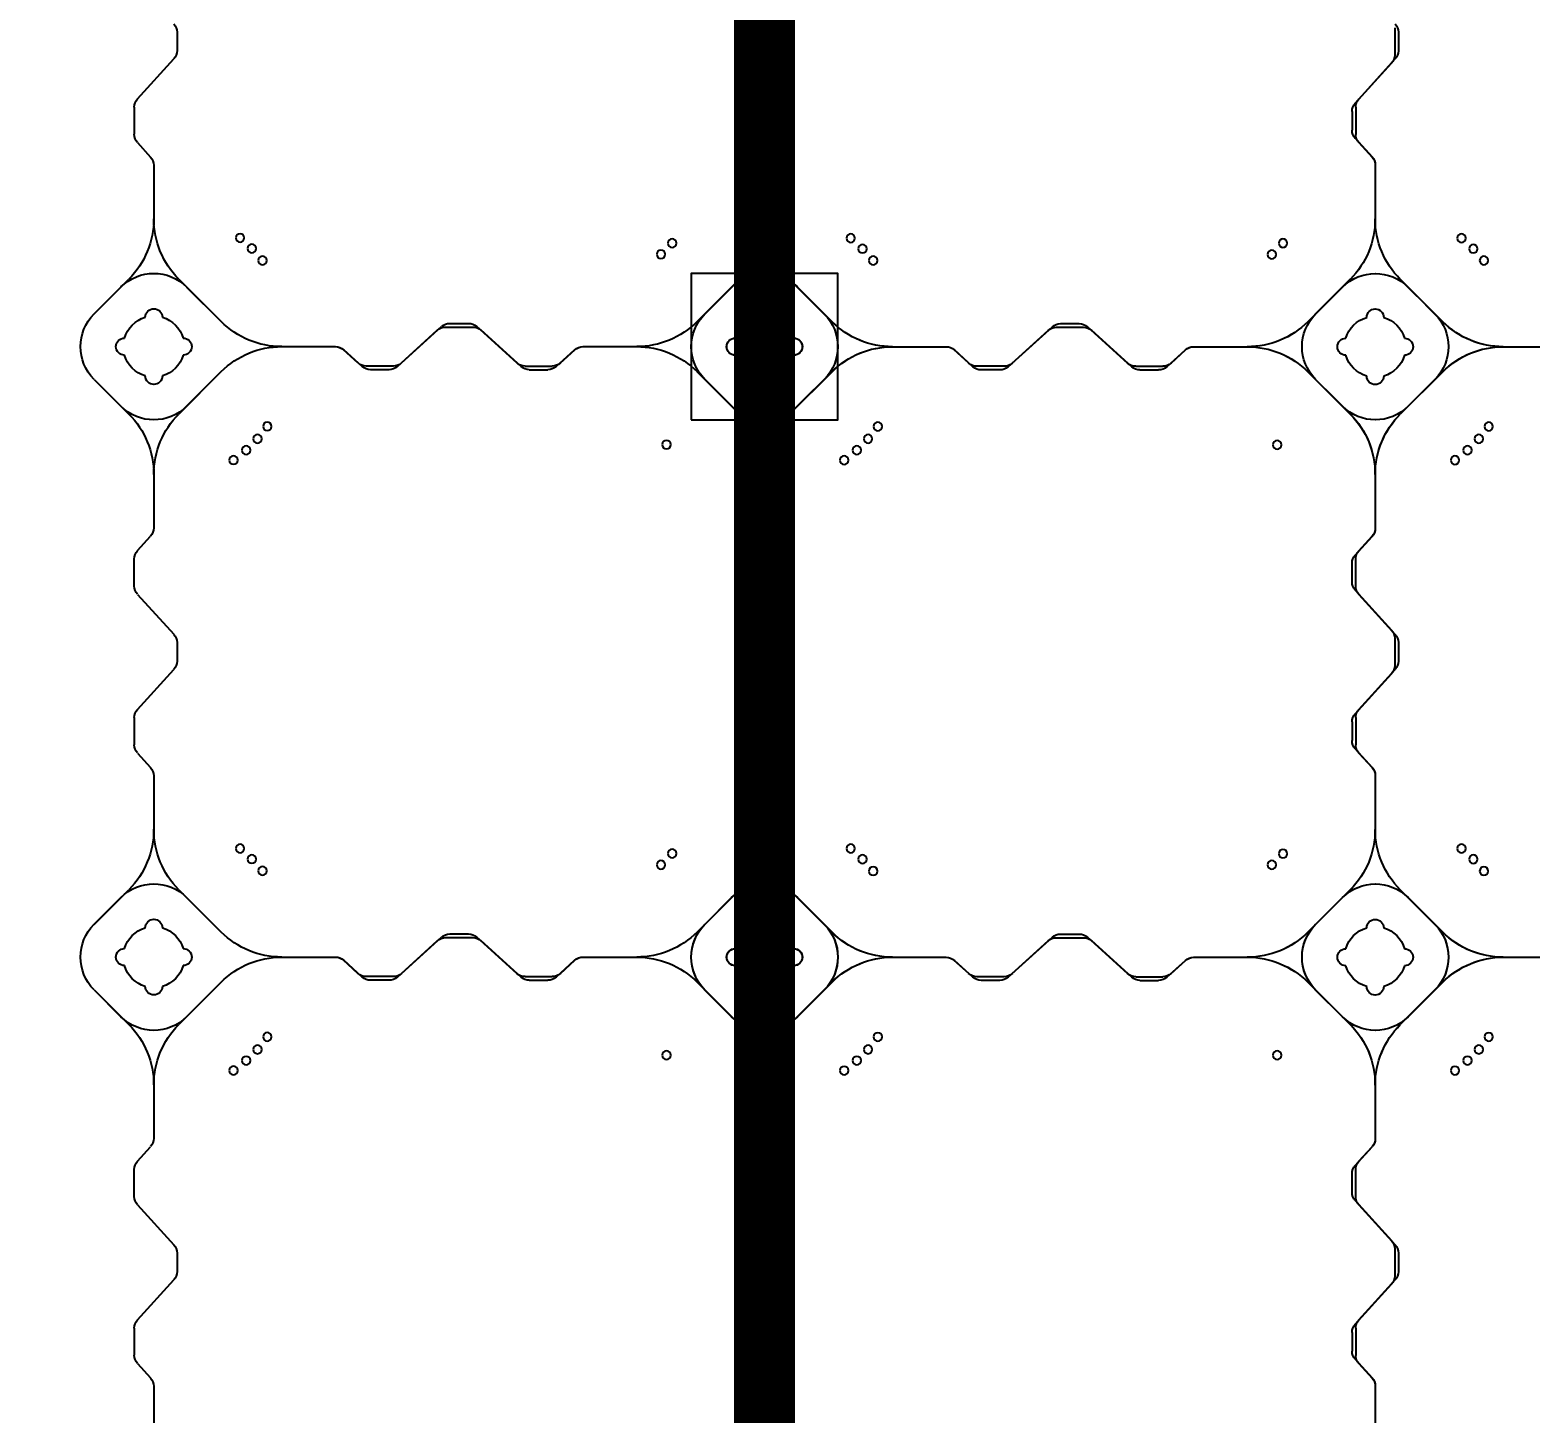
# Model space of a CAD drawing. Header units: millimetres. Extents: x -1612139 to -1260738, y 1141106 to 1536160.
# Drawn here: x -1313620 to -1312392, y 1261438 to 1262571 of the extents above; entities that cross this region are included whole.
import ezdxf

# ---------------------------------------------------------------- set-up
doc = ezdxf.new("R2010")
doc.units = ezdxf.units.MM
doc.header["$LTSCALE"] = 10
doc.layers.get('0').update_dxf_attribs({"linetype": 'CONTINUOUS'})
doc.layers.get('DEFPOINTS').update_dxf_attribs({"linetype": 'CONTINUOUS'})
doc.layers.add('W-FLOAT_BOWL浮筒', color=253, linetype='CONTINUOUS')
doc.styles.add('STANDARD_T3', font='simplex.shx', dxfattribs={"width": 0.7, "bigfont": 'gbcbig.shx'})
doc.dimstyles.new('W&&200', dxfattribs={"dimtxt": 700, "dimasz": 200, "dimexe": 500, "dimexo": 600, "dimgap": 200, "dimtad": 1, "dimdec": 0, "dimzin": 0, "dimdsep": 46, "dimtxsty": 'STANDARD_T3', "dimcen": 0.09, "dimclrd": 1, "dimclre": 1, "dimclrt": 7, "dimazin": 2, "dimtfac": 1, "dimtdec": 0, "dimtix": 1, "dimtmove": 2, "dimatfit": 3, "dimfxl": 100, "dimtolj": 1, "dimtzin": 0, "dimarcsym": 0})

# ---------------------------------------------------------------- blocks, each defined once
blk = doc.blocks.new('蓝色')
at = {"layer": 'W-FLOAT_BOWL浮筒', "color": 5}
for p, q in [((20006.3, -5648.4), (20006.3, -5604.2)), ((20006.3, -5648.2), (20006.3, -5604.2)), ((20506.3, -5648.4), (20506.3, -5604.2)), ((20506.3, -5648.2), (20506.3, -5604.2)), ((19989.9, -5670.3), (20003.7, -5655.1)), ((19992.9, -5666.8), (20003.7, -5654.9)), ((20489.9, -5670.3), (20503.7, -5655.1)), ((20492.9, -5666.8), (20503.7, -5654.9)), ((19987.3, -5692.3), (19987.3, -5677)), ((19990.3, -5695.8), (19990.3, -5673.5)), ((20487.3, -5692.3), (20487.3, -5677)), ((20490.3, -5695.8), (20490.3, -5673.5)), ((19989.9, -5699), (20019.7, -5731.8)), ((19992.9, -5702.5), (20022.7, -5735.3)), ((20489.9, -5699), (20519.7, -5731.8)), ((20492.9, -5702.5), (20522.7, -5735.3)), ((20022.3, -5760.8), (20022.3, -5738.5)), ((20025.3, -5757.3), (20025.3, -5742)), ((20522.3, -5760.8), (20522.3, -5738.5)), ((20525.3, -5757.3), (20525.3, -5742)), ((19989.9, -5800.3), (20019.7, -5767.5)), ((19992.9, -5796.8), (20022.7, -5764)), ((20489.9, -5800.3), (20519.7, -5767.5)), ((20492.9, -5796.8), (20522.7, -5764)), ((19987.3, -5807), (19987.3, -5822.3)), ((19990.3, -5803.5), (19990.3, -5825.8)), ((20487.3, -5807), (20487.3, -5822.3)), ((20490.3, -5803.5), (20490.3, -5825.8)), ((19989.9, -5829), (20003.7, -5844.2)), ((19992.9, -5832.5), (20003.7, -5844.4)), ((20489.9, -5829), (20503.7, -5844.2)), ((20492.9, -5832.5), (20503.7, -5844.4)), ((20006.3, -5894.9), (20006.3, -5850.9)), ((20006.3, -5894.9), (20006.3, -5851.1)), ((20506.3, -5894.9), (20506.3, -5850.9)), ((20506.3, -5894.9), (20506.3, -5851.1)), ((19951.1, -5979.1), (19985.8, -5944.4)), ((19979.5, -5950.8), (19951.2, -5979.1)), ((19957.5, -5972.8), (19985.8, -5944.5)), ((19957.5, -5972.7), (19979.4, -5950.8)), ((20061.6, -5979.1), (20026.8, -5944.4)), ((20055.2, -5972.8), (20026.8, -5944.5)), ((20033.2, -5950.8), (20055.2, -5972.7)), ((20033.2, -5950.8), (20061.5, -5979.1)), ((20451.1, -5979.1), (20485.8, -5944.4)), ((20479.5, -5950.8), (20451.2, -5979.1)), ((20457.5, -5972.8), (20485.8, -5944.5)), ((20457.5, -5972.7), (20479.4, -5950.8)), ((20561.6, -5979.1), (20526.8, -5944.4)), ((20555.2, -5972.8), (20526.8, -5944.5)), ((20533.2, -5950.8), (20555.2, -5972.7)), ((20533.2, -5950.8), (20561.5, -5979.1)), ((20173.5, -5986.2), (20161.6, -5997)), ((20177, -5983.2), (20161.8, -5997)), ((20202.5, -5983.6), (20180.2, -5983.6)), ((20199, -5980.6), (20183.7, -5980.6)), ((20205.7, -5983.2), (20238.5, -6013)), ((20209.2, -5986.2), (20242, -6016)), ((20303.5, -5986.2), (20270.7, -6016)), ((20307, -5983.2), (20274.2, -6013)), ((20310.2, -5983.6), (20332.5, -5983.6)), ((20313.7, -5980.6), (20329, -5980.6)), ((20335.7, -5983.2), (20350.9, -5997)), ((20339.2, -5986.2), (20351.1, -5997)), ((20110.9, -5999.6), (20155.1, -5999.6)), ((20110.9, -5999.6), (20154.9, -5999.6)), ((20357.6, -5999.6), (20401.6, -5999.6)), ((20357.8, -5999.6), (20401.6, -5999.6)), ((20610.9, -5999.6), (20655.1, -5999.6)), ((20610.9, -5999.6), (20654.9, -5999.6)), ((20245.2, -6015.6), (20267.5, -6015.6)), ((19985.8, -6054.9), (19951.1, -6020.1)), ((19979.5, -6048.4), (19951.2, -6020.1)), ((19979.4, -6048.4), (19957.5, -6026.5)), ((19957.5, -6026.5), (19985.8, -6054.8)), ((20026.8, -6054.9), (20061.6, -6020.1)), ((20055.2, -6026.5), (20026.8, -6054.8)), ((20033.2, -6048.4), (20061.5, -6020.1)), ((20055.2, -6026.5), (20033.2, -6048.4)), ((20248.7, -6018.6), (20264, -6018.6)), ((20485.8, -6054.9), (20451.1, -6020.1)), ((20479.5, -6048.4), (20451.2, -6020.1)), ((20479.4, -6048.4), (20457.5, -6026.5)), ((20457.5, -6026.5), (20485.8, -6054.8)), ((20526.8, -6054.9), (20561.6, -6020.1)), ((20555.2, -6026.5), (20526.8, -6054.8)), ((20533.2, -6048.4), (20561.5, -6020.1)), ((20555.2, -6026.5), (20533.2, -6048.4)), ((20006.3, -6148.4), (20006.3, -6104.2)), ((20006.3, -6148.2), (20006.3, -6104.2)), ((20506.3, -6148.4), (20506.3, -6104.2)), ((20506.3, -6148.2), (20506.3, -6104.2)), ((19989.9, -6170.3), (20003.7, -6155.1)), ((19992.9, -6166.8), (20003.7, -6154.9)), ((20489.9, -6170.3), (20503.7, -6155.1)), ((20492.9, -6166.8), (20503.7, -6154.9)), ((19990.3, -6195.8), (19990.3, -6173.5)), ((20490.3, -6195.8), (20490.3, -6173.5)), ((19987.3, -6192.3), (19987.3, -6177)), ((20487.3, -6192.3), (20487.3, -6177)), ((19989.9, -6199), (20019.7, -6231.8)), ((20489.9, -6199), (20519.7, -6231.8)), ((19992.9, -6202.5), (20022.7, -6235.3)), ((20492.9, -6202.5), (20522.7, -6235.3)), ((20022.3, -6260.8), (20022.3, -6238.5)), ((20025.3, -6257.3), (20025.3, -6242)), ((20522.3, -6260.8), (20522.3, -6238.5)), ((20525.3, -6257.3), (20525.3, -6242)), ((19989.9, -6300.3), (20019.7, -6267.5)), ((19992.9, -6296.8), (20022.7, -6264)), ((20489.9, -6300.3), (20519.7, -6267.5)), ((20492.9, -6296.8), (20522.7, -6264)), ((19987.3, -6307), (19987.3, -6322.3)), ((19990.3, -6303.5), (19990.3, -6325.8)), ((20487.3, -6307), (20487.3, -6322.3)), ((20490.3, -6303.5), (20490.3, -6325.8)), ((19989.9, -6329), (20003.7, -6344.2)), ((19992.9, -6332.5), (20003.7, -6344.4)), ((20489.9, -6329), (20503.7, -6344.2)), ((20492.9, -6332.5), (20503.7, -6344.4)), ((20006.3, -6394.9), (20006.3, -6350.9)), ((20006.3, -6394.9), (20006.3, -6351.1)), ((20506.3, -6394.9), (20506.3, -6350.9)), ((20506.3, -6394.9), (20506.3, -6351.1)), ((19951.1, -6479.1), (19985.8, -6444.4)), ((19957.5, -6472.8), (19985.8, -6444.5)), ((20061.6, -6479.1), (20026.8, -6444.4)), ((20055.2, -6472.8), (20026.8, -6444.5)), ((20451.1, -6479.1), (20485.8, -6444.4)), ((20457.5, -6472.8), (20485.8, -6444.5)), ((20561.6, -6479.1), (20526.8, -6444.4)), ((20555.2, -6472.8), (20526.8, -6444.5)), ((19979.5, -6450.8), (19951.2, -6479.1)), ((19957.5, -6472.7), (19979.4, -6450.8)), ((20033.2, -6450.8), (20055.2, -6472.7)), ((20033.2, -6450.8), (20061.5, -6479.1)), ((20479.5, -6450.8), (20451.2, -6479.1)), ((20457.5, -6472.7), (20479.4, -6450.8)), ((20533.2, -6450.8), (20555.2, -6472.7)), ((20533.2, -6450.8), (20561.5, -6479.1)), ((20177, -6483.2), (20161.8, -6497)), ((20202.5, -6483.6), (20180.2, -6483.6)), ((20199, -6480.6), (20183.7, -6480.6)), ((20205.7, -6483.2), (20238.5, -6513)), ((20307, -6483.2), (20274.2, -6513)), ((20310.2, -6483.6), (20332.5, -6483.6)), ((20313.7, -6480.6), (20329, -6480.6)), ((20335.7, -6483.2), (20350.9, -6497)), ((20173.5, -6486.2), (20161.6, -6497)), ((20209.2, -6486.2), (20242, -6516)), ((20303.5, -6486.2), (20270.7, -6516)), ((20339.2, -6486.2), (20351.1, -6497)), ((20110.9, -6499.6), (20155.1, -6499.6)), ((20110.9, -6499.6), (20154.9, -6499.6)), ((20357.6, -6499.6), (20401.6, -6499.6)), ((20357.8, -6499.6), (20401.6, -6499.6)), ((20610.9, -6499.6), (20655.1, -6499.6)), ((20610.9, -6499.6), (20654.9, -6499.6)), ((19985.8, -6554.9), (19951.1, -6520.1)), ((19979.5, -6548.4), (19951.2, -6520.1)), ((20026.8, -6554.9), (20061.6, -6520.1)), ((20033.2, -6548.4), (20061.5, -6520.1)), ((20245.2, -6515.6), (20267.5, -6515.6)), ((20248.7, -6518.6), (20264, -6518.6)), ((20485.8, -6554.9), (20451.1, -6520.1)), ((20479.5, -6548.4), (20451.2, -6520.1)), ((20526.8, -6554.9), (20561.6, -6520.1)), ((20533.2, -6548.4), (20561.5, -6520.1)), ((19979.4, -6548.4), (19957.5, -6526.5)), ((19957.5, -6526.5), (19985.8, -6554.8)), ((20055.2, -6526.5), (20026.8, -6554.8)), ((20055.2, -6526.5), (20033.2, -6548.4)), ((20479.4, -6548.4), (20457.5, -6526.5)), ((20457.5, -6526.5), (20485.8, -6554.8)), ((20555.2, -6526.5), (20526.8, -6554.8)), ((20555.2, -6526.5), (20533.2, -6548.4)), ((20006.3, -6648.4), (20006.3, -6604.2)), ((20006.3, -6648.2), (20006.3, -6604.2)), ((20506.3, -6648.4), (20506.3, -6604.2)), ((20506.3, -6648.2), (20506.3, -6604.2)), ((19989.9, -6670.3), (20003.7, -6655.1)), ((19992.9, -6666.8), (20003.7, -6654.9)), ((20489.9, -6670.3), (20503.7, -6655.1)), ((20492.9, -6666.8), (20503.7, -6654.9)), ((19987.3, -6692.3), (19987.3, -6677)), ((19990.3, -6695.8), (19990.3, -6673.5)), ((20487.3, -6692.3), (20487.3, -6677)), ((20490.3, -6695.8), (20490.3, -6673.5)), ((19989.9, -6699), (20019.7, -6731.8)), ((19992.9, -6702.5), (20022.7, -6735.3)), ((20489.9, -6699), (20519.7, -6731.8)), ((20492.9, -6702.5), (20522.7, -6735.3)), ((20022.3, -6760.8), (20022.3, -6738.5)), ((20522.3, -6760.8), (20522.3, -6738.5)), ((20025.3, -6757.3), (20025.3, -6742)), ((20525.3, -6757.3), (20525.3, -6742))]:
    blk.add_line(p, q, dxfattribs=at)
for centre in [(20071.6, -5906.7), (20571.6, -5906.7), (20081.9, -5914.9), (20426, -5919.3), (20581.9, -5914.9), (20091.1, -5924.1), (20099.2, -5934.3), (20591.1, -5924.1), (20599.2, -5934.3), (20086.6, -6079.9), (20095.3, -6070.2), (20421.6, -6075.2), (20586.6, -6079.9), (20595.3, -6070.2), (20076.9, -6088.6), (20430.8, -6084.4), (20576.9, -6088.6), (20071.6, -6406.7), (20571.6, -6406.7), (20081.9, -6414.9), (20091.1, -6424.1), (20426, -6419.3), (20581.9, -6414.9), (20591.1, -6424.1), (20099.2, -6434.3), (20599.2, -6434.3), (20095.3, -6570.2), (20595.3, -6570.2), (20086.6, -6579.9), (20421.6, -6575.2), (20430.8, -6584.4), (20586.6, -6579.9), (20076.9, -6588.6), (20576.9, -6588.6)]:
    blk.add_circle(centre, 3.5, dxfattribs=at)
for centre, radius, start, end in [((19996.3, -5648.2), 10, 317.7263, 0), ((19996.3, -5648.4), 10, 317.7263, 0), ((20496.3, -5648.2), 10, 317.7263, 0), ((20496.3, -5648.4), 10, 317.7263, 0), ((19997.3, -5677), 10, 137.7263, 180), ((20000.3, -5673.5), 10, 137.7263, 180), ((20497.3, -5677), 10, 137.7263, 180), ((20500.3, -5673.5), 10, 137.7263, 180), ((19997.3, -5692.3), 10, 180, 222.2737), ((20000.3, -5695.8), 10, 180, 222.2737), ((20497.3, -5692.3), 10, 180, 222.2737), ((20500.3, -5695.8), 10, 180, 222.2737), ((20012.3, -5738.5), 10, 0, 42.2737), ((20512.3, -5738.5), 10, 0, 42.2737), ((20015.3, -5742), 10, 0, 42.2737), ((20515.3, -5742), 10, 0, 42.2737), ((20015.3, -5757.3), 10, 317.7263, 0), ((20515.3, -5757.3), 10, 317.7263, 0), ((20012.3, -5760.8), 10, 317.7263, 0), ((20512.3, -5760.8), 10, 317.7263, 0), ((19997.3, -5807), 10, 137.7263, 180), ((20000.3, -5803.5), 10, 137.7263, 180), ((20497.3, -5807), 10, 137.7263, 180), ((20500.3, -5803.5), 10, 137.7263, 180), ((19997.3, -5822.3), 10, 180, 222.2737), ((20000.3, -5825.8), 10, 180, 222.2737), ((20497.3, -5822.3), 10, 180, 222.2737), ((20500.3, -5825.8), 10, 180, 222.2737), ((19996.3, -5850.9), 10, 0, 42.2737), ((19996.3, -5851.1), 10, 0, 42.2737), ((20496.3, -5850.9), 10, 0, 42.2737), ((20496.3, -5851.1), 10, 0, 42.2737), ((19936.3, -5894.9), 70, 315, 0), ((19936.3, -5895), 70, 315, 0), ((20076.3, -5894.9), 70, 180, 225), ((20076.3, -5895), 70, 180, 225), ((20436.3, -5894.9), 70, 315, 0), ((20436.3, -5895), 70, 315, 0), ((20576.3, -5894.9), 70, 180, 225), ((20576.3, -5895), 70, 180, 225), ((20006.3, -5977.7), 38, 45, 135), ((20006.4, -5977.7), 38, 45, 135), ((20506.3, -5977.7), 38, 45, 135), ((20506.4, -5977.7), 38, 45, 135), ((19984.4, -5999.6), 38, 135, 225), ((19984.4, -5999.7), 38, 135, 225), ((20006.3, -5999.6), 25, 106.2602, 163.7398), ((20006.3, -5999.6), 25, 106.2602, 163.7398), ((20006.3, -5999.6), 25, 106.2602, 163.7398), ((20006.3, -5999.6), 25, 106.2602, 163.7398), ((20006.3, -5975.6), 7, 0, 180), ((20006.3, -5975.6), 7, 0, 180), ((20006.3, -5975.6), 7, 0, 180), ((20006.3, -5975.6), 7, 0, 180), ((20006.3, -5999.6), 25, 16.2602, 73.7398), ((20006.3, -5999.6), 25, 16.2602, 73.7398), ((20006.3, -5999.6), 25, 16.2602, 73.7398), ((20006.3, -5999.6), 25, 16.2602, 73.7398), ((20028.3, -5999.6), 38, 315, 45), ((20028.3, -5999.7), 38, 315, 45), ((20111, -5929.6), 70, 225, 270), ((20111.1, -5929.6), 70, 225, 270), ((20401.6, -5929.6), 70, 270, 315), ((20401.7, -5929.6), 70, 270, 315), ((20484.4, -5999.6), 38, 135, 225), ((20484.4, -5999.7), 38, 135, 225), ((20506.3, -5999.6), 25, 106.2602, 163.7398), ((20506.3, -5999.6), 25, 106.2602, 163.7398), ((20506.3, -5999.6), 25, 106.2602, 163.7398), ((20506.3, -5999.6), 25, 106.2602, 163.7398), ((20506.3, -5975.6), 7, 0, 180), ((20506.3, -5975.6), 7, 0, 180), ((20506.3, -5975.6), 7, 0, 180), ((20506.3, -5975.6), 7, 0, 180), ((20506.3, -5999.6), 25, 16.2602, 73.7398), ((20506.3, -5999.6), 25, 16.2602, 73.7398), ((20506.3, -5999.6), 25, 16.2602, 73.7398), ((20506.3, -5999.6), 25, 16.2602, 73.7398), ((20528.3, -5999.6), 38, 315, 45), ((20528.3, -5999.7), 38, 315, 45), ((20611, -5929.6), 70, 225, 270), ((20611.1, -5929.6), 70, 225, 270), ((20180.2, -5993.6), 10, 90, 132.2737), ((20183.7, -5990.6), 10, 90, 132.2737), ((20199, -5990.6), 10, 47.7263, 90), ((20202.5, -5993.6), 10, 47.7263, 90), ((20310.2, -5993.6), 10, 90, 132.2737), ((20313.7, -5990.6), 10, 90, 132.2737), ((20329, -5990.6), 10, 47.7263, 90), ((20332.5, -5993.6), 10, 47.7263, 90), ((19982.3, -5999.6), 7, 90, 270), ((19982.3, -5999.6), 7, 90, 270), ((19982.3, -5999.6), 7, 90, 270), ((19982.3, -5999.6), 7, 90, 270), ((20030.3, -5999.6), 7, 270, 90), ((20030.3, -5999.6), 7, 270, 90), ((20030.3, -5999.6), 7, 270, 90), ((20030.3, -5999.6), 7, 270, 90), ((20111, -6069.6), 70, 90, 135), ((20111.1, -6069.6), 70, 90, 135), ((20154.9, -5989.6), 10, 270, 312.2737), ((20155.1, -5989.6), 10, 270, 312.2737), ((20357.6, -5989.6), 10, 227.7263, 270), ((20357.8, -5989.6), 10, 227.7263, 270), ((20401.6, -6069.6), 70, 45, 90), ((20401.7, -6069.6), 70, 45, 90), ((20482.3, -5999.6), 7, 90, 270), ((20482.3, -5999.6), 7, 90, 270), ((20482.3, -5999.6), 7, 90, 270), ((20482.3, -5999.6), 7, 90, 270), ((20530.3, -5999.6), 7, 270, 90), ((20530.3, -5999.6), 7, 270, 90), ((20530.3, -5999.6), 7, 270, 90), ((20530.3, -5999.6), 7, 270, 90), ((20611, -6069.6), 70, 90, 135), ((20611.1, -6069.6), 70, 90, 135), ((20006.3, -5999.6), 25, 196.2602, 253.7398), ((20006.3, -5999.6), 25, 196.2602, 253.7398), ((20006.3, -5999.6), 25, 196.2602, 253.7398), ((20006.3, -5999.6), 25, 196.2602, 253.7398), ((20006.3, -5999.6), 25, 286.2602, 343.7398), ((20006.3, -5999.6), 25, 286.2602, 343.7398), ((20006.3, -5999.6), 25, 286.2602, 343.7398), ((20006.3, -5999.6), 25, 286.2602, 343.7398), ((20245.2, -6005.6), 10, 227.7263, 270), ((20248.7, -6008.6), 10, 227.7263, 270), ((20264, -6008.6), 10, 270, 312.2737), ((20267.5, -6005.6), 10, 270, 312.2737), ((20506.3, -5999.6), 25, 196.2602, 253.7398), ((20506.3, -5999.6), 25, 196.2602, 253.7398), ((20506.3, -5999.6), 25, 196.2602, 253.7398), ((20506.3, -5999.6), 25, 196.2602, 253.7398), ((20506.3, -5999.6), 25, 286.2602, 343.7398), ((20506.3, -5999.6), 25, 286.2602, 343.7398), ((20506.3, -5999.6), 25, 286.2602, 343.7398), ((20506.3, -5999.6), 25, 286.2602, 343.7398), ((20006.3, -6023.6), 7, 180, 0), ((20006.3, -6023.6), 7, 180, 0), ((20006.3, -6023.6), 7, 180, 0), ((20006.3, -6023.6), 7, 180, 0), ((20506.3, -6023.6), 7, 180, 0), ((20506.3, -6023.6), 7, 180, 0), ((20506.3, -6023.6), 7, 180, 0), ((20506.3, -6023.6), 7, 180, 0), ((20006.3, -6021.6), 38, 225, 315), ((20006.4, -6021.6), 38, 225, 315), ((20506.3, -6021.6), 38, 225, 315), ((20506.4, -6021.6), 38, 225, 315), ((19936.3, -6104.3), 70, 0, 45), ((19936.3, -6104.3), 70, 0, 45), ((20076.3, -6104.3), 70, 135, 180), ((20076.3, -6104.3), 70, 135, 180), ((20436.3, -6104.3), 70, 0, 45), ((20436.3, -6104.3), 70, 0, 45), ((20576.3, -6104.3), 70, 135, 180), ((20576.3, -6104.3), 70, 135, 180), ((19996.3, -6148.2), 10, 317.7263, 0), ((19996.3, -6148.4), 10, 317.7263, 0), ((20496.3, -6148.2), 10, 317.7263, 0), ((20496.3, -6148.4), 10, 317.7263, 0), ((19997.3, -6177), 10, 137.7263, 180), ((20000.3, -6173.5), 10, 137.7263, 180), ((20497.3, -6177), 10, 137.7263, 180), ((20500.3, -6173.5), 10, 137.7263, 180), ((19997.3, -6192.3), 10, 180, 222.2737), ((20000.3, -6195.8), 10, 180, 222.2737), ((20497.3, -6192.3), 10, 180, 222.2737), ((20500.3, -6195.8), 10, 180, 222.2737), ((20012.3, -6238.5), 10, 0, 42.2737), ((20015.3, -6242), 10, 0, 42.2737), ((20512.3, -6238.5), 10, 0, 42.2737), ((20515.3, -6242), 10, 0, 42.2737), ((20012.3, -6260.8), 10, 317.7263, 0), ((20015.3, -6257.3), 10, 317.7263, 0), ((20512.3, -6260.8), 10, 317.7263, 0), ((20515.3, -6257.3), 10, 317.7263, 0), ((20000.3, -6303.5), 10, 137.7263, 180), ((20500.3, -6303.5), 10, 137.7263, 180), ((19997.3, -6307), 10, 137.7263, 180), ((20497.3, -6307), 10, 137.7263, 180), ((19997.3, -6322.3), 10, 180, 222.2737), ((20497.3, -6322.3), 10, 180, 222.2737), ((20000.3, -6325.8), 10, 180, 222.2737), ((20500.3, -6325.8), 10, 180, 222.2737), ((19996.3, -6350.9), 10, 0, 42.2737), ((19996.3, -6351.1), 10, 0, 42.2737), ((20496.3, -6350.9), 10, 0, 42.2737), ((20496.3, -6351.1), 10, 0, 42.2737), ((19936.3, -6394.9), 70, 315, 0), ((19936.3, -6395), 70, 315, 0), ((20076.3, -6394.9), 70, 180, 225), ((20076.3, -6395), 70, 180, 225), ((20436.3, -6394.9), 70, 315, 0), ((20436.3, -6395), 70, 315, 0), ((20576.3, -6394.9), 70, 180, 225), ((20576.3, -6395), 70, 180, 225), ((20006.3, -6477.7), 38, 45, 135), ((20006.4, -6477.7), 38, 45, 135), ((20506.3, -6477.7), 38, 45, 135), ((20506.4, -6477.7), 38, 45, 135), ((20006.3, -6475.6), 7, 0, 180), ((20006.3, -6475.6), 7, 0, 180), ((20006.3, -6475.6), 7, 0, 180), ((20006.3, -6475.6), 7, 0, 180), ((20506.3, -6475.6), 7, 0, 180), ((20506.3, -6475.6), 7, 0, 180), ((20506.3, -6475.6), 7, 0, 180), ((20506.3, -6475.6), 7, 0, 180), ((19984.4, -6499.6), 38, 135, 225), ((19984.4, -6499.7), 38, 135, 225), ((20006.3, -6499.6), 25, 106.2602, 163.7398), ((20006.3, -6499.6), 25, 106.2602, 163.7398), ((20006.3, -6499.6), 25, 106.2602, 163.7398), ((20006.3, -6499.6), 25, 106.2602, 163.7398), ((20006.3, -6499.6), 25, 16.2602, 73.7398), ((20006.3, -6499.6), 25, 16.2602, 73.7398), ((20006.3, -6499.6), 25, 16.2602, 73.7398), ((20006.3, -6499.6), 25, 16.2602, 73.7398), ((20028.3, -6499.6), 38, 315, 45), ((20028.3, -6499.7), 38, 315, 45), ((20111, -6429.6), 70, 225, 270), ((20111.1, -6429.6), 70, 225, 270), ((20180.2, -6493.6), 10, 90, 132.2737), ((20183.7, -6490.6), 10, 90, 132.2737), ((20199, -6490.6), 10, 47.7263, 90), ((20202.5, -6493.6), 10, 47.7263, 90), ((20310.2, -6493.6), 10, 90, 132.2737), ((20313.7, -6490.6), 10, 90, 132.2737), ((20329, -6490.6), 10, 47.7263, 90), ((20332.5, -6493.6), 10, 47.7263, 90), ((20401.6, -6429.6), 70, 270, 315), ((20401.7, -6429.6), 70, 270, 315), ((20484.4, -6499.6), 38, 135, 225), ((20484.4, -6499.7), 38, 135, 225), ((20506.3, -6499.6), 25, 106.2602, 163.7398), ((20506.3, -6499.6), 25, 106.2602, 163.7398), ((20506.3, -6499.6), 25, 106.2602, 163.7398), ((20506.3, -6499.6), 25, 106.2602, 163.7398), ((20506.3, -6499.6), 25, 16.2602, 73.7398), ((20506.3, -6499.6), 25, 16.2602, 73.7398), ((20506.3, -6499.6), 25, 16.2602, 73.7398), ((20506.3, -6499.6), 25, 16.2602, 73.7398), ((20528.3, -6499.6), 38, 315, 45), ((20528.3, -6499.7), 38, 315, 45), ((20611, -6429.6), 70, 225, 270), ((20611.1, -6429.6), 70, 225, 270), ((19982.3, -6499.6), 7, 90, 270), ((19982.3, -6499.6), 7, 90, 270), ((19982.3, -6499.6), 7, 90, 270), ((19982.3, -6499.6), 7, 90, 270), ((20030.3, -6499.6), 7, 270, 90), ((20030.3, -6499.6), 7, 270, 90), ((20030.3, -6499.6), 7, 270, 90), ((20030.3, -6499.6), 7, 270, 90), ((20482.3, -6499.6), 7, 90, 270), ((20482.3, -6499.6), 7, 90, 270), ((20482.3, -6499.6), 7, 90, 270), ((20482.3, -6499.6), 7, 90, 270), ((20530.3, -6499.6), 7, 270, 90), ((20530.3, -6499.6), 7, 270, 90), ((20530.3, -6499.6), 7, 270, 90), ((20530.3, -6499.6), 7, 270, 90), ((20006.3, -6499.6), 25, 196.2602, 253.7398), ((20006.3, -6499.6), 25, 196.2602, 253.7398), ((20006.3, -6499.6), 25, 196.2602, 253.7398), ((20006.3, -6499.6), 25, 196.2602, 253.7398), ((20006.3, -6499.6), 25, 286.2602, 343.7398), ((20006.3, -6499.6), 25, 286.2602, 343.7398), ((20006.3, -6499.6), 25, 286.2602, 343.7398), ((20006.3, -6499.6), 25, 286.2602, 343.7398), ((20111, -6569.6), 70, 90, 135), ((20111.1, -6569.6), 70, 90, 135), ((20154.9, -6489.6), 10, 270, 312.2737), ((20155.1, -6489.6), 10, 270, 312.2737), ((20357.6, -6489.6), 10, 227.7263, 270), ((20357.8, -6489.6), 10, 227.7263, 270), ((20401.6, -6569.6), 70, 45, 90), ((20401.7, -6569.6), 70, 45, 90), ((20506.3, -6499.6), 25, 196.2602, 253.7398), ((20506.3, -6499.6), 25, 196.2602, 253.7398), ((20506.3, -6499.6), 25, 196.2602, 253.7398), ((20506.3, -6499.6), 25, 196.2602, 253.7398), ((20506.3, -6499.6), 25, 286.2602, 343.7398), ((20506.3, -6499.6), 25, 286.2602, 343.7398), ((20506.3, -6499.6), 25, 286.2602, 343.7398), ((20506.3, -6499.6), 25, 286.2602, 343.7398), ((20611, -6569.6), 70, 90, 135), ((20611.1, -6569.6), 70, 90, 135), ((20245.2, -6505.6), 10, 227.7263, 270), ((20248.7, -6508.6), 10, 227.7263, 270), ((20264, -6508.6), 10, 270, 312.2737), ((20267.5, -6505.6), 10, 270, 312.2737), ((20006.3, -6523.6), 7, 180, 0), ((20006.3, -6523.6), 7, 180, 0), ((20006.3, -6523.6), 7, 180, 0), ((20006.3, -6523.6), 7, 180, 0), ((20506.3, -6523.6), 7, 180, 0), ((20506.3, -6523.6), 7, 180, 0), ((20506.3, -6523.6), 7, 180, 0), ((20506.3, -6523.6), 7, 180, 0), ((20006.3, -6521.6), 38, 225, 315), ((20006.4, -6521.6), 38, 225, 315), ((19936.3, -6604.3), 70, 0, 45), ((19936.3, -6604.3), 70, 0, 45), ((20076.3, -6604.3), 70, 135, 180), ((20076.3, -6604.3), 70, 135, 180), ((20506.3, -6521.6), 38, 225, 315), ((20506.4, -6521.6), 38, 225, 315), ((20436.3, -6604.3), 70, 0, 45), ((20436.3, -6604.3), 70, 0, 45), ((20576.3, -6604.3), 70, 135, 180), ((20576.3, -6604.3), 70, 135, 180), ((19996.3, -6648.2), 10, 317.7263, 0), ((19996.3, -6648.4), 10, 317.7263, 0), ((20496.3, -6648.2), 10, 317.7263, 0), ((20496.3, -6648.4), 10, 317.7263, 0), ((20000.3, -6673.5), 10, 137.7263, 180), ((20500.3, -6673.5), 10, 137.7263, 180), ((19997.3, -6677), 10, 137.7263, 180), ((20497.3, -6677), 10, 137.7263, 180), ((19997.3, -6692.3), 10, 180, 222.2737), ((20497.3, -6692.3), 10, 180, 222.2737), ((20000.3, -6695.8), 10, 180, 222.2737), ((20500.3, -6695.8), 10, 180, 222.2737), ((20012.3, -6738.5), 10, 0, 42.2737), ((20015.3, -6742), 10, 0, 42.2737), ((20512.3, -6738.5), 10, 0, 42.2737), ((20515.3, -6742), 10, 0, 42.2737), ((20015.3, -6757.3), 10, 317.7263, 0), ((20515.3, -6757.3), 10, 317.7263, 0)]:
    blk.add_arc(centre, radius, start, end, dxfattribs=at)
blk = doc.blocks.new('橙色')
at = {"layer": 'W-FLOAT_BOWL浮筒', "color": 30}
for p, q in [((20000, -5148.5), (20000, -5104.6)), ((20500, -5148.7), (20500, -5104.6)), ((19986.6, -5167.1), (19997.4, -5155.3)), ((20483.6, -5170.6), (20497.4, -5155.5)), ((19984, -5196.1), (19984, -5173.9)), ((20481, -5192.6), (20481, -5177.4)), ((19986.6, -5202.9), (20016.4, -5235.6)), ((20483.6, -5199.4), (20513.4, -5232.1)), ((20019, -5257.6), (20019, -5242.4)), ((20516, -5261.1), (20516, -5238.9)), ((19986.6, -5297.1), (20016.4, -5264.4)), ((20483.6, -5300.6), (20513.4, -5267.9)), ((19984, -5303.9), (19984, -5326.1)), ((20481, -5307.4), (20481, -5322.6)), ((20483.6, -5329.4), (20497.4, -5344.5)), ((19986.6, -5332.9), (19997.4, -5344.7)), ((20000, -5395.3), (20000, -5351.5)), ((20500, -5395.3), (20500, -5351.3)), ((19951.2, -5473.2), (19979.5, -5444.8)), ((19951.2, -5473.1), (19973.1, -5451.2)), ((20055.2, -5479.5), (20020.5, -5444.8)), ((20026.8, -5451.2), (20055.2, -5479.5)), ((20444.8, -5479.5), (20479.5, -5444.8)), ((20473.2, -5451.2), (20444.8, -5479.5)), ((20548.8, -5473.2), (20520.5, -5444.8)), ((20526.9, -5451.2), (20548.8, -5473.1)), ((20167.1, -5486.6), (20155.3, -5497.4)), ((20170.6, -5483.6), (20155.5, -5497.4)), ((20196.1, -5484), (20173.9, -5484)), ((20192.6, -5481), (20177.4, -5481)), ((20199.4, -5483.6), (20232.1, -5513.4)), ((20202.9, -5486.6), (20235.6, -5516.4)), ((20297.1, -5486.6), (20264.4, -5516.4)), ((20300.6, -5483.6), (20267.9, -5513.4)), ((20303.9, -5484), (20326.1, -5484)), ((20307.4, -5481), (20322.6, -5481)), ((20329.4, -5483.6), (20344.5, -5497.4)), ((20332.9, -5486.6), (20344.7, -5497.4)), ((20104.6, -5500), (20148.7, -5500)), ((20104.6, -5500), (20148.5, -5500)), ((20351.3, -5500), (20395.3, -5500)), ((20351.5, -5500), (20395.3, -5500)), ((20020.5, -5555.2), (20055.2, -5520.5)), ((20026.8, -5548.8), (20055.2, -5520.5)), ((20238.9, -5516), (20261.1, -5516)), ((20242.4, -5519), (20257.6, -5519)), ((20473.2, -5548.8), (20444.8, -5520.5)), ((20479.5, -5555.2), (20444.8, -5520.5)), ((19951.2, -5526.8), (19979.5, -5555.2)), ((19973.1, -5548.8), (19951.2, -5526.9)), ((20548.8, -5526.8), (20520.5, -5555.2)), ((20548.8, -5526.9), (20526.9, -5548.8)), ((20000, -5648.5), (20000, -5604.6)), ((20500, -5648.7), (20500, -5604.6)), ((19986.6, -5667.1), (19997.4, -5655.3)), ((20483.6, -5670.6), (20497.4, -5655.5)), ((19984, -5696.1), (19984, -5673.9)), ((20481, -5692.6), (20481, -5677.4)), ((19986.6, -5702.9), (20016.4, -5735.6)), ((20483.6, -5699.4), (20513.4, -5732.1)), ((20019, -5757.6), (20019, -5742.4)), ((20516, -5761.1), (20516, -5738.9)), ((19986.6, -5797.1), (20016.4, -5764.4)), ((20483.6, -5800.6), (20513.4, -5767.9)), ((19984, -5803.9), (19984, -5826.1)), ((20481, -5807.4), (20481, -5822.6)), ((20483.6, -5829.4), (20497.4, -5844.5)), ((19986.6, -5832.9), (19997.4, -5844.7)), ((20000, -5895.3), (20000, -5851.5)), ((20500, -5895.3), (20500, -5851.3)), ((19951.2, -5973.2), (19979.5, -5944.8)), ((19951.2, -5973.1), (19973.1, -5951.2)), ((20055.2, -5979.5), (20020.5, -5944.8)), ((20026.8, -5951.2), (20055.2, -5979.5)), ((20444.8, -5979.5), (20479.5, -5944.8)), ((20473.2, -5951.2), (20444.8, -5979.5)), ((20548.8, -5973.2), (20520.5, -5944.8)), ((20526.9, -5951.2), (20548.8, -5973.1)), ((20167.1, -5986.6), (20155.3, -5997.4)), ((20170.6, -5983.6), (20155.5, -5997.4)), ((20196.1, -5984), (20173.9, -5984)), ((20192.6, -5981), (20177.4, -5981)), ((20199.4, -5983.6), (20232.1, -6013.4)), ((20202.9, -5986.6), (20235.6, -6016.4)), ((20297.1, -5986.6), (20264.4, -6016.4)), ((20300.6, -5983.6), (20267.9, -6013.4)), ((20303.9, -5984), (20326.1, -5984)), ((20307.4, -5981), (20322.6, -5981)), ((20329.4, -5983.6), (20344.5, -5997.4)), ((20332.9, -5986.6), (20344.7, -5997.4)), ((20104.6, -6000), (20148.7, -6000)), ((20104.6, -6000), (20148.5, -6000)), ((20351.3, -6000), (20395.3, -6000)), ((20351.5, -6000), (20395.3, -6000)), ((20238.9, -6016), (20261.1, -6016)), ((19951.2, -6026.8), (19979.5, -6055.2)), ((19973.1, -6048.8), (19951.2, -6026.9)), ((20020.5, -6055.2), (20055.2, -6020.5)), ((20026.8, -6048.8), (20055.2, -6020.5)), ((20242.4, -6019), (20257.6, -6019)), ((20473.2, -6048.8), (20444.8, -6020.5)), ((20479.5, -6055.2), (20444.8, -6020.5)), ((20548.8, -6026.8), (20520.5, -6055.2)), ((20548.8, -6026.9), (20526.9, -6048.8)), ((20000, -6148.5), (20000, -6104.6)), ((20500, -6148.7), (20500, -6104.6)), ((19986.6, -6167.1), (19997.4, -6155.3)), ((20483.6, -6170.6), (20497.4, -6155.5)), ((19984, -6196.1), (19984, -6173.9)), ((20481, -6192.6), (20481, -6177.4)), ((20483.6, -6199.4), (20513.4, -6232.1)), ((19986.6, -6202.9), (20016.4, -6235.6)), ((20019, -6257.6), (20019, -6242.4)), ((20516, -6261.1), (20516, -6238.9))]:
    blk.add_line(p, q, dxfattribs=at)
for centre in [(20065.3, -5407.1), (20075.6, -5415.2), (20084.8, -5424.4), (20419.7, -5419.7), (20092.9, -5434.7), (20089, -5570.6), (20415.2, -5575.6), (20070.6, -5589), (20080.3, -5580.3), (20424.4, -5584.8), (20065.3, -5907.1), (20075.6, -5915.2), (20419.7, -5919.7), (20084.8, -5924.4), (20092.9, -5934.7), (20080.3, -6080.3), (20089, -6070.6), (20415.2, -6075.6), (20070.6, -6089), (20424.4, -6084.8)]:
    blk.add_circle(centre, 3.5, dxfattribs=at)
for centre, radius, start, end in [((19990, -5148.5), 10, 317.7263, 0), ((20490, -5148.7), 10, 317.7263, 0), ((19994, -5173.9), 10, 137.7263, 180), ((20491, -5177.4), 10, 137.7263, 180), ((20491, -5192.6), 10, 180, 222.2737), ((19994, -5196.1), 10, 180, 222.2737), ((20009, -5242.4), 10, 0, 42.2737), ((20506, -5238.9), 10, 0, 42.2737), ((20009, -5257.6), 10, 317.7263, 0), ((20506, -5261.1), 10, 317.7263, 0), ((19994, -5303.9), 10, 137.7263, 180), ((20491, -5307.4), 10, 137.7263, 180), ((19994, -5326.1), 10, 180, 222.2737), ((20491, -5322.6), 10, 180, 222.2737), ((19990, -5351.5), 10, 0, 42.2737), ((20490, -5351.3), 10, 0, 42.2737), ((19930, -5395.3), 70, 315, 0), ((20070, -5395.3), 70, 180, 225), ((20430, -5395.3), 70, 315, 0), ((20570, -5395.3), 70, 180, 225), ((20000, -5478), 38, 45, 135), ((20500, -5478), 38, 45, 135), ((19978, -5500), 38, 135, 225), ((19978, -5500), 38, 135, 225), ((20000, -5500), 25, 106.2602, 163.7398), ((20000, -5500), 25, 106.2602, 163.7398), ((20000, -5476), 7, 0, 180), ((20000, -5476), 7, 0, 180), ((20000, -5500), 25, 16.2602, 73.7398), ((20000, -5500), 25, 16.2602, 73.7398), ((20500, -5500), 25, 106.2602, 163.7398), ((20500, -5500), 25, 106.2602, 163.7398), ((20500, -5476), 7, 0, 180), ((20500, -5476), 7, 0, 180), ((20500, -5500), 25, 16.2602, 73.7398), ((20500, -5500), 25, 16.2602, 73.7398), ((20522, -5500), 38, 315, 45), ((20522, -5500), 38, 315, 45), ((20104.7, -5430), 70, 225, 270), ((20104.7, -5430), 70, 225, 270), ((20173.9, -5494), 10, 90, 132.2737), ((20177.4, -5491), 10, 90, 132.2737), ((20192.6, -5491), 10, 47.7263, 90), ((20196.1, -5494), 10, 47.7263, 90), ((20303.9, -5494), 10, 90, 132.2737), ((20307.4, -5491), 10, 90, 132.2737), ((20322.6, -5491), 10, 47.7263, 90), ((20326.1, -5494), 10, 47.7263, 90), ((20395.3, -5430), 70, 270, 315), ((20395.3, -5430), 70, 270, 315), ((19976, -5500), 7, 90, 270), ((19976, -5500), 7, 90, 270), ((20024, -5500), 7, 270, 90), ((20024, -5500), 7, 270, 90), ((20104.7, -5570), 70, 90, 135), ((20104.7, -5570), 70, 90, 135), ((20148.5, -5490), 10, 270, 312.2737), ((20148.7, -5490), 10, 270, 312.2737), ((20351.3, -5490), 10, 227.7263, 270), ((20351.5, -5490), 10, 227.7263, 270), ((20395.3, -5570), 70, 45, 90), ((20395.3, -5570), 70, 45, 90), ((20476, -5500), 7, 90, 270), ((20476, -5500), 7, 90, 270), ((20524, -5500), 7, 270, 90), ((20524, -5500), 7, 270, 90), ((20000, -5500), 25, 196.2602, 253.7398), ((20000, -5500), 25, 196.2602, 253.7398), ((20000, -5500), 25, 286.2602, 343.7398), ((20000, -5500), 25, 286.2602, 343.7398), ((20238.9, -5506), 10, 227.7263, 270), ((20261.1, -5506), 10, 270, 312.2737), ((20500, -5500), 25, 196.2602, 253.7398), ((20500, -5500), 25, 196.2602, 253.7398), ((20500, -5500), 25, 286.2602, 343.7398), ((20500, -5500), 25, 286.2602, 343.7398), ((20000, -5524), 7, 180, 0), ((20000, -5524), 7, 180, 0), ((20242.4, -5509), 10, 227.7263, 270), ((20257.6, -5509), 10, 270, 312.2737), ((20500, -5524), 7, 180, 0), ((20500, -5524), 7, 180, 0), ((20000, -5522), 38, 225, 315), ((20500, -5522), 38, 225, 315), ((19930, -5604.7), 70, 0, 45), ((20070, -5604.7), 70, 135, 180), ((20430, -5604.7), 70, 0, 45), ((20570, -5604.7), 70, 135, 180), ((19990, -5648.5), 10, 317.7263, 0), ((20490, -5648.7), 10, 317.7263, 0), ((19994, -5673.9), 10, 137.7263, 180), ((20491, -5677.4), 10, 137.7263, 180), ((19994, -5696.1), 10, 180, 222.2737), ((20491, -5692.6), 10, 180, 222.2737), ((20506, -5738.9), 10, 0, 42.2737), ((20009, -5742.4), 10, 0, 42.2737), ((20009, -5757.6), 10, 317.7263, 0), ((20506, -5761.1), 10, 317.7263, 0), ((19994, -5803.9), 10, 137.7263, 180), ((20491, -5807.4), 10, 137.7263, 180), ((19994, -5826.1), 10, 180, 222.2737), ((20491, -5822.6), 10, 180, 222.2737), ((19990, -5851.5), 10, 0, 42.2737), ((20490, -5851.3), 10, 0, 42.2737), ((19930, -5895.3), 70, 315, 0), ((20070, -5895.3), 70, 180, 225), ((20430, -5895.3), 70, 315, 0), ((20570, -5895.3), 70, 180, 225), ((20000, -5978), 38, 45, 135), ((20500, -5978), 38, 45, 135), ((19978, -6000), 38, 135, 225), ((19978, -6000), 38, 135, 225), ((20000, -6000), 25, 106.2602, 163.7398), ((20000, -6000), 25, 106.2602, 163.7398), ((20000, -5976), 7, 0, 180), ((20000, -5976), 7, 0, 180), ((20000, -6000), 25, 16.2602, 73.7398), ((20000, -6000), 25, 16.2602, 73.7398), ((20104.7, -5930), 70, 225, 270), ((20104.7, -5930), 70, 225, 270), ((20395.3, -5930), 70, 270, 315), ((20395.3, -5930), 70, 270, 315), ((20500, -6000), 25, 106.2602, 163.7398), ((20500, -6000), 25, 106.2602, 163.7398), ((20500, -5976), 7, 0, 180), ((20500, -5976), 7, 0, 180), ((20500, -6000), 25, 16.2602, 73.7398), ((20500, -6000), 25, 16.2602, 73.7398), ((20522, -6000), 38, 315, 45), ((20522, -6000), 38, 315, 45), ((20173.9, -5994), 10, 90, 132.2737), ((20177.4, -5991), 10, 90, 132.2737), ((20192.6, -5991), 10, 47.7263, 90), ((20196.1, -5994), 10, 47.7263, 90), ((20303.9, -5994), 10, 90, 132.2737), ((20307.4, -5991), 10, 90, 132.2737), ((20322.6, -5991), 10, 47.7263, 90), ((20326.1, -5994), 10, 47.7263, 90), ((19976, -6000), 7, 90, 270), ((19976, -6000), 7, 90, 270), ((20024, -6000), 7, 270, 90), ((20024, -6000), 7, 270, 90), ((20104.7, -6070), 70, 90, 135), ((20104.7, -6070), 70, 90, 135), ((20148.5, -5990), 10, 270, 312.2737), ((20148.7, -5990), 10, 270, 312.2737), ((20351.3, -5990), 10, 227.7263, 270), ((20351.5, -5990), 10, 227.7263, 270), ((20395.3, -6070), 70, 45, 90), ((20395.3, -6070), 70, 45, 90), ((20476, -6000), 7, 90, 270), ((20476, -6000), 7, 90, 270), ((20524, -6000), 7, 270, 90), ((20524, -6000), 7, 270, 90), ((20000, -6000), 25, 196.2602, 253.7398), ((20000, -6000), 25, 196.2602, 253.7398), ((20000, -6000), 25, 286.2602, 343.7398), ((20000, -6000), 25, 286.2602, 343.7398), ((20238.9, -6006), 10, 227.7263, 270), ((20242.4, -6009), 10, 227.7263, 270), ((20257.6, -6009), 10, 270, 312.2737), ((20261.1, -6006), 10, 270, 312.2737), ((20500, -6000), 25, 196.2602, 253.7398), ((20500, -6000), 25, 196.2602, 253.7398), ((20500, -6000), 25, 286.2602, 343.7398), ((20500, -6000), 25, 286.2602, 343.7398), ((20000, -6024), 7, 180, 0), ((20000, -6024), 7, 180, 0), ((20500, -6024), 7, 180, 0), ((20500, -6024), 7, 180, 0), ((20000, -6022), 38, 225, 315), ((20500, -6022), 38, 225, 315), ((19930, -6104.7), 70, 0, 45), ((20070, -6104.7), 70, 135, 180), ((20430, -6104.7), 70, 0, 45), ((20570, -6104.7), 70, 135, 180), ((19990, -6148.5), 10, 317.7263, 0), ((20490, -6148.7), 10, 317.7263, 0), ((19994, -6173.9), 10, 137.7263, 180), ((20491, -6177.4), 10, 137.7263, 180), ((19994, -6196.1), 10, 180, 222.2737), ((20491, -6192.6), 10, 180, 222.2737), ((20009, -6242.4), 10, 0, 42.2737), ((20506, -6238.9), 10, 0, 42.2737), ((20009, -6257.6), 10, 317.7263, 0)]:
    blk.add_arc(centre, radius, start, end, dxfattribs=at)
blk = doc.blocks.new('*D183')
at = {"color": 1, "lineweight": -2, "transparency": 16777216}
for p, q in [((-1333518.8, 1271320.9), (-1333518.8, 1271920.9)), ((-1311518.8, 1271320.9), (-1311518.8, 1271920.9)), ((-1333318.8, 1271420.9), (-1311718.8, 1271420.9))]:
    blk.add_line(p, q, dxfattribs=at)
at = {"color": 1, "transparency": 16777216}
for points in [[(-1333318.8, 1271454.3), (-1333318.8, 1271387.6), (-1333518.8, 1271420.9)], [(-1311718.8, 1271454.3), (-1311718.8, 1271387.6), (-1311518.8, 1271420.9)]]:
    blk.add_solid(points, dxfattribs=at)
at = {"layer": 'DEFPOINTS', "color": 0, "transparency": 16777216}
for p in [(-1311518.8, 1271420.9), (-1333518.8, 1256311.5), (-1311518.8, 1253811.5)]:
    blk.add_point(p, dxfattribs=at)
at = {"color": 7, "transparency": 16777216, "insert": (-1321828.2, 1271970.9), "char_height": 700, "attachment_point": 5, "style": 'STANDARD_T3'}
blk.add_mtext('\\A1;22000', dxfattribs=at)
blk = doc.blocks.new('LGZ')
at = {"color": 6}
blk.add_lwpolyline([(-60, -60), (60, -60), (60, 60), (-60, 60)], close=True, dxfattribs=at)

msp = doc.modelspace()

# ---------------------------------------------------------------- linework, layer by layer
at = {"color": 6, "const_width": 50}
msp.add_lwpolyline([(-1333018.8, 1255811.5), (-1324018.8, 1255811.5), (-1324018.8, 1267811.5), (-1323018.8, 1267811.5), (-1323018.8, 1255811.5), (-1313018.8, 1255811.5), (-1313018.8, 1267811.5), (-1312018.8, 1267811.5), (-1312018.8, 1253811.5)], dxfattribs=at)

# ---------------------------------------------------------------- block references
at = {"xscale": -1, "rotation": 180}
for name, p in [('橙色', (-1333518.8, 1256311.5)), ('蓝色', (-1333025.2, 1255811.8))]:
    msp.add_blockref(name, p, dxfattribs=at)
msp.add_blockref('LGZ', (-1313018.8, 1262311.5))

# ---------------------------------------------------------------- dimensions: what is measured, and where the dimension line sits
dim = msp.add_linear_dim(base=(-1311518.8, 1271420.9), p1=(-1333518.8, 1256311.5), p2=(-1311518.8, 1253811.5), dimstyle='W&&200', override={"dimfxlon": 1})
dim.commit()
dim.dimension.update_dxf_attribs({"geometry": '*D183', "text_midpoint": (-1321828.2, 1271970.9), "dimtype": 160})

doc.saveas('drawing.dxf')
